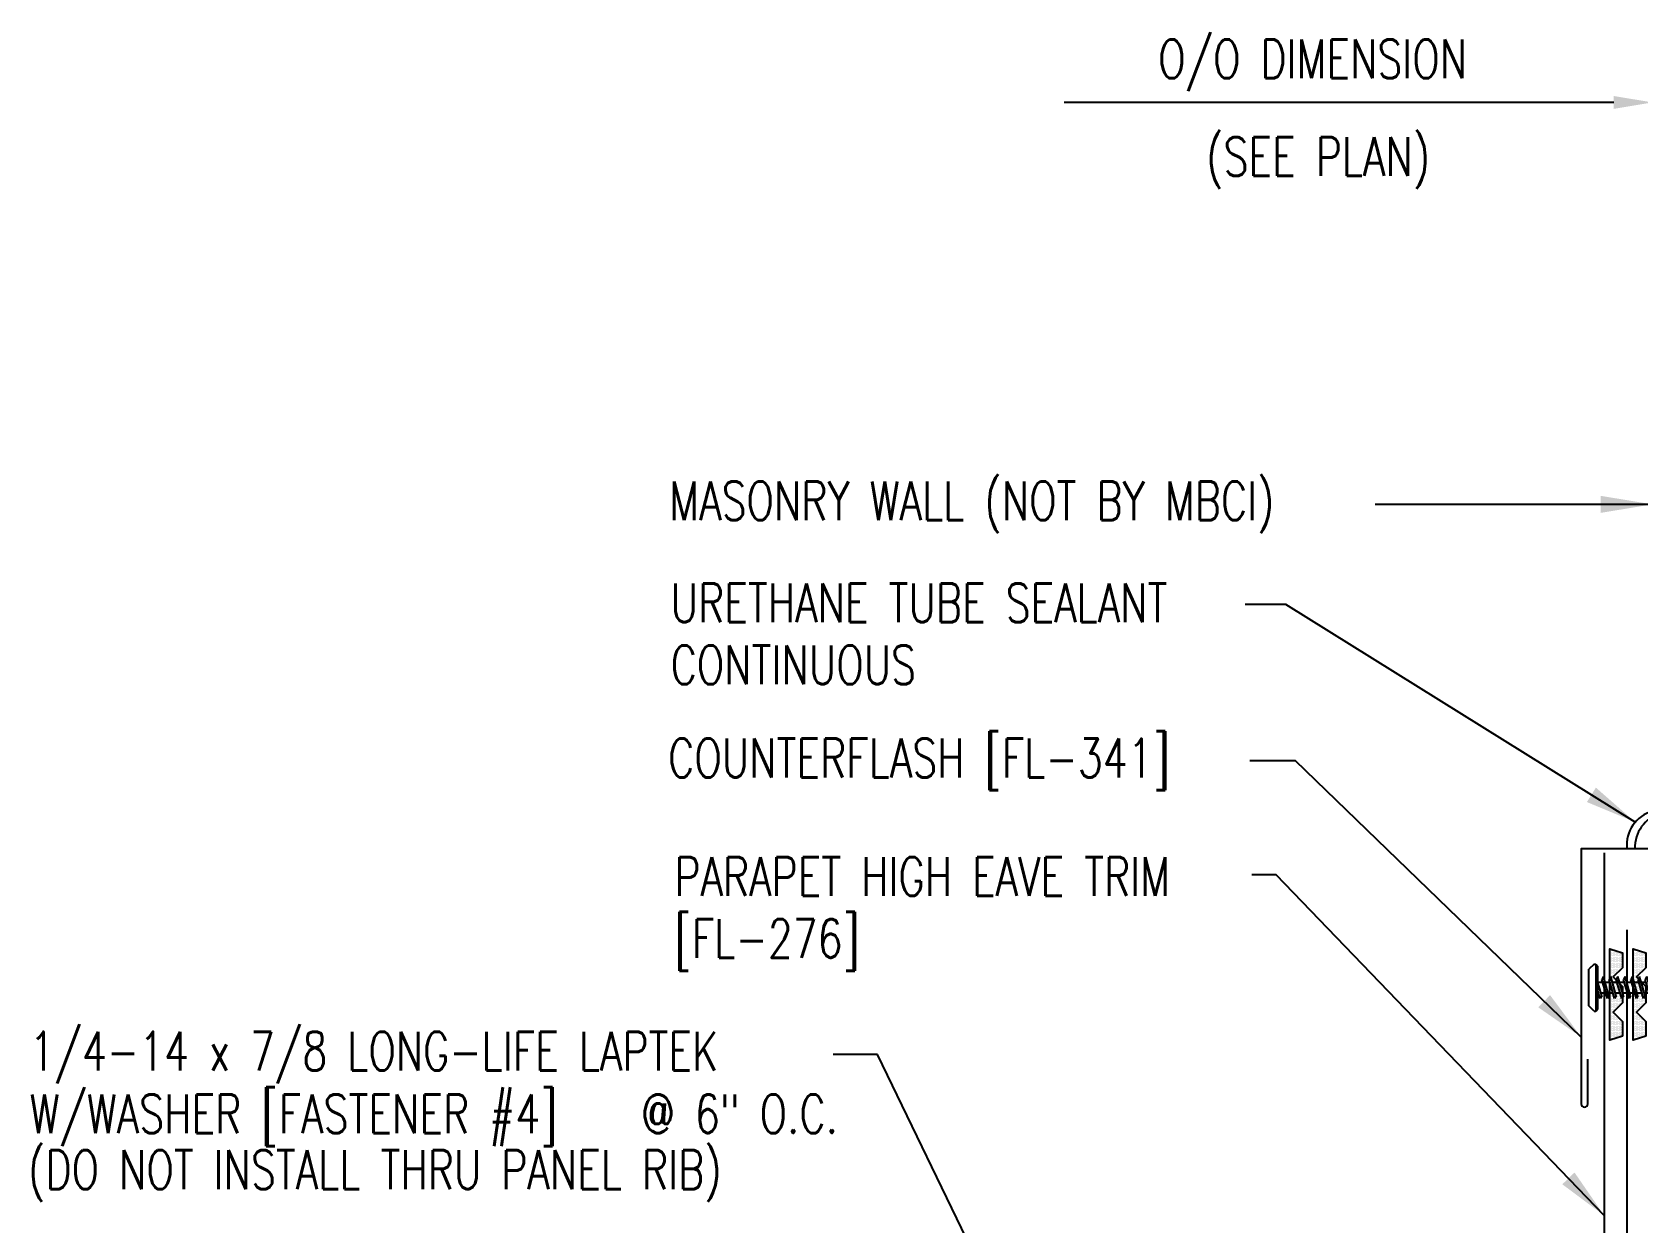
# Model space of a CAD drawing. Header units: inches. Extents: x 7.4 to 41.3, y 10.3 to 35.
# Drawn here: x 13.6 to 29.15, y 23.5 to 35.03 of the extents above; entities that cross this region are included whole.
import ezdxf

# ---------------------------------------------------------------- set-up
doc = ezdxf.new("R2010")
doc.units = ezdxf.units.IN
doc.header["$MEASUREMENT"] = 0
doc.linetypes.add('CENTER2', pattern=[1.125, 0.75, -0.125, 0.125, -0.125])
for name, color, linetype in [('DIM', 2, 'Continuous'), ('FASTENER', 9, 'Continuous'), ('MEMBRANE', 7, 'Continuous'), ('SEALANT', 253, 'CENTER2'), ('TAPE', 8, 'Continuous'), ('TEXT', 2, 'Continuous'), ('TRIM', 6, 'Continuous')]:
    doc.layers.add(name, color=color, linetype=linetype)
doc.styles.add('TEXT', font='SIMPLEX', dxfattribs={"width": 0.75, "height": 6})
doc.styles.add('TEXT1', font='ROMANS.shx', dxfattribs={"width": 0.75, "height": 0.375})
doc.dimstyles.new('DETAIL$7', dxfattribs={"dimscale": 4, "dimtxt": 6, "dimasz": 0.125, "dimexe": 0.0625, "dimexo": 0.125, "dimgap": 0.0625, "dimtad": 1, "dimdec": 5, "dimzin": 3, "dimdsep": 46, "dimlunit": 4, "dimtxsty": 'TEXT', "dimblk": 'ARCHTICK', "dimcen": 0.0625, "dimclrd": 7, "dimclre": 7, "dimclrt": 2, "dimadec": 0, "dimazin": 0, "dimtfac": 0.666667, "dimtdec": 5, "dimtmove": 0, "dimatfit": 3, "dimfxl": 0, "dimfrac": 2, "dimtolj": 1, "dimtzin": 3, "dimarcsym": 0})

# ---------------------------------------------------------------- blocks, each defined once
blk = doc.blocks.new('*X2')
at = {"color": 0}
for p, q in [((-0.434, 0.135), (-0.434, 0.135)), ((-0.434, 0.123), (-0.434, 0.123)), ((-0.422, 0.141), (-0.422, 0.141)), ((-0.422, 0.129), (-0.422, 0.129)), ((-0.422, 0.117), (-0.422, 0.117)), ((-0.422, 0.105), (-0.422, 0.105)), ((-0.422, 0.094), (-0.422, 0.094)), ((-0.422, 0.082), (-0.422, 0.082)), ((-0.41, 0.135), (-0.41, 0.135)), ((-0.41, 0.123), (-0.41, 0.123)), ((-0.41, 0.111), (-0.41, 0.111)), ((-0.41, 0.1), (-0.41, 0.1)), ((-0.41, 0.088), (-0.41, 0.088)), ((-0.41, 0.076), (-0.41, 0.076)), ((-0.41, 0.064), (-0.41, 0.064)), ((-0.41, 0.053), (-0.41, 0.053)), ((-0.41, 0.041), (-0.41, 0.041)), ((-0.398, 0.141), (-0.398, 0.141)), ((-0.398, 0.129), (-0.398, 0.129)), ((-0.398, 0.117), (-0.398, 0.117)), ((-0.398, 0.105), (-0.398, 0.105)), ((-0.398, 0.094), (-0.398, 0.094)), ((-0.398, 0.082), (-0.398, 0.082)), ((-0.398, 0.07), (-0.398, 0.07)), ((-0.398, 0.059), (-0.398, 0.059)), ((-0.398, 0.047), (-0.398, 0.047)), ((-0.398, 0.035), (-0.398, 0.035)), ((-0.398, 0.023), (-0.398, 0.023)), ((-0.387, 0.135), (-0.387, 0.135)), ((-0.387, 0.123), (-0.387, 0.123)), ((-0.387, 0.111), (-0.387, 0.111)), ((-0.387, 0.1), (-0.387, 0.1)), ((-0.387, 0.088), (-0.387, 0.088)), ((-0.387, 0.076), (-0.387, 0.076)), ((-0.387, 0.064), (-0.387, 0.064)), ((-0.387, 0.053), (-0.387, 0.053)), ((-0.387, 0.041), (-0.387, 0.041)), ((-0.387, 0.029), (-0.387, 0.029)), ((-0.375, 0.141), (-0.375, 0.141)), ((-0.375, 0.129), (-0.375, 0.129)), ((-0.375, 0.117), (-0.375, 0.117)), ((-0.375, 0.105), (-0.375, 0.105)), ((-0.375, 0.094), (-0.375, 0.094)), ((-0.375, 0.082), (-0.375, 0.082)), ((-0.375, 0.07), (-0.375, 0.07)), ((-0.375, 0.059), (-0.375, 0.059)), ((-0.375, 0.047), (-0.375, 0.047)), ((-0.375, 0.035), (-0.375, 0.035)), ((-0.375, 0.023), (-0.375, 0.023)), ((-0.363, 0.135), (-0.363, 0.135)), ((-0.363, 0.123), (-0.363, 0.123)), ((-0.363, 0.111), (-0.363, 0.111)), ((-0.363, 0.1), (-0.363, 0.1)), ((-0.363, 0.088), (-0.363, 0.088)), ((-0.363, 0.076), (-0.363, 0.076)), ((-0.363, 0.064), (-0.363, 0.064)), ((-0.363, 0.053), (-0.363, 0.053)), ((-0.363, 0.041), (-0.363, 0.041)), ((-0.363, 0.029), (-0.363, 0.029)), ((-0.352, 0.141), (-0.352, 0.141)), ((-0.352, 0.129), (-0.352, 0.129)), ((-0.352, 0.117), (-0.352, 0.117)), ((-0.352, 0.105), (-0.352, 0.105)), ((-0.352, 0.094), (-0.352, 0.094)), ((-0.352, 0.082), (-0.352, 0.082)), ((-0.352, 0.07), (-0.352, 0.07)), ((-0.352, 0.059), (-0.352, 0.059)), ((-0.352, 0.047), (-0.352, 0.047)), ((-0.352, 0.035), (-0.352, 0.035)), ((-0.352, 0.023), (-0.352, 0.023)), ((-0.34, 0.135), (-0.34, 0.135)), ((-0.34, 0.123), (-0.34, 0.123)), ((-0.34, 0.111), (-0.34, 0.111)), ((-0.34, 0.1), (-0.34, 0.1)), ((-0.34, 0.088), (-0.34, 0.088)), ((-0.34, 0.076), (-0.34, 0.076)), ((-0.34, 0.064), (-0.34, 0.064)), ((-0.34, 0.053), (-0.34, 0.053)), ((-0.34, 0.041), (-0.34, 0.041)), ((-0.34, 0.029), (-0.34, 0.029)), ((-0.328, 0.141), (-0.328, 0.141)), ((-0.328, 0.129), (-0.328, 0.129)), ((-0.328, 0.117), (-0.328, 0.117)), ((-0.328, 0.105), (-0.328, 0.105)), ((-0.328, 0.094), (-0.328, 0.094)), ((-0.328, 0.082), (-0.328, 0.082)), ((-0.328, 0.07), (-0.328, 0.07)), ((-0.328, 0.059), (-0.328, 0.059)), ((-0.328, 0.047), (-0.328, 0.047)), ((-0.328, 0.035), (-0.328, 0.035)), ((-0.328, 0.023), (-0.328, 0.023)), ((-0.316, 0.135), (-0.316, 0.135)), ((-0.316, 0.123), (-0.316, 0.123)), ((-0.316, 0.111), (-0.316, 0.111)), ((-0.316, 0.1), (-0.316, 0.1)), ((-0.316, 0.088), (-0.316, 0.088)), ((-0.316, 0.076), (-0.316, 0.076)), ((-0.316, 0.064), (-0.316, 0.064)), ((-0.316, 0.053), (-0.316, 0.053)), ((-0.316, 0.041), (-0.316, 0.041)), ((-0.316, 0.029), (-0.316, 0.029)), ((-0.305, 0.141), (-0.305, 0.141)), ((-0.305, 0.129), (-0.305, 0.129)), ((-0.305, 0.117), (-0.305, 0.117)), ((-0.305, 0.105), (-0.305, 0.105)), ((-0.305, 0.094), (-0.305, 0.094)), ((-0.305, 0.082), (-0.305, 0.082)), ((-0.305, 0.07), (-0.305, 0.07)), ((-0.305, 0.059), (-0.305, 0.059)), ((-0.305, 0.047), (-0.305, 0.047)), ((-0.305, 0.035), (-0.305, 0.035)), ((-0.305, 0.023), (-0.305, 0.023)), ((-0.293, 0.135), (-0.293, 0.135)), ((-0.293, 0.123), (-0.293, 0.123)), ((-0.293, 0.111), (-0.293, 0.111)), ((-0.293, 0.1), (-0.293, 0.1)), ((-0.293, 0.088), (-0.293, 0.088)), ((-0.293, 0.076), (-0.293, 0.076)), ((-0.293, 0.064), (-0.293, 0.064)), ((-0.293, 0.053), (-0.293, 0.053)), ((-0.293, 0.041), (-0.293, 0.041)), ((-0.293, 0.029), (-0.293, 0.029)), ((-0.281, 0.141), (-0.281, 0.141)), ((-0.281, 0.129), (-0.281, 0.129)), ((-0.281, 0.117), (-0.281, 0.117)), ((-0.281, 0.105), (-0.281, 0.105)), ((-0.281, 0.094), (-0.281, 0.094)), ((-0.281, 0.082), (-0.281, 0.082)), ((-0.281, 0.07), (-0.281, 0.07)), ((-0.281, 0.059), (-0.281, 0.059)), ((-0.281, 0.047), (-0.281, 0.047)), ((-0.281, 0.035), (-0.281, 0.035)), ((-0.281, 0.023), (-0.281, 0.023)), ((-0.27, 0.135), (-0.27, 0.135)), ((-0.27, 0.123), (-0.27, 0.123)), ((-0.27, 0.111), (-0.27, 0.111)), ((-0.27, 0.1), (-0.27, 0.1)), ((-0.27, 0.088), (-0.27, 0.088)), ((-0.27, 0.076), (-0.27, 0.076)), ((-0.27, 0.064), (-0.27, 0.064)), ((-0.27, 0.053), (-0.27, 0.053)), ((-0.27, 0.041), (-0.27, 0.041)), ((-0.27, 0.029), (-0.27, 0.029)), ((-0.258, 0.141), (-0.258, 0.141)), ((-0.258, 0.129), (-0.258, 0.129)), ((-0.258, 0.117), (-0.258, 0.117)), ((-0.258, 0.105), (-0.258, 0.105)), ((-0.258, 0.094), (-0.258, 0.094)), ((-0.258, 0.082), (-0.258, 0.082)), ((-0.258, 0.07), (-0.258, 0.07)), ((-0.258, 0.059), (-0.258, 0.059)), ((-0.258, 0.047), (-0.258, 0.047)), ((-0.258, 0.035), (-0.258, 0.035)), ((-0.258, 0.023), (-0.258, 0.023)), ((-0.246, 0.135), (-0.246, 0.135)), ((-0.246, 0.123), (-0.246, 0.123)), ((-0.246, 0.111), (-0.246, 0.111)), ((-0.246, 0.1), (-0.246, 0.1)), ((-0.246, 0.088), (-0.246, 0.088)), ((-0.246, 0.076), (-0.246, 0.076)), ((-0.246, 0.064), (-0.246, 0.064)), ((-0.246, 0.053), (-0.246, 0.053)), ((-0.246, 0.041), (-0.246, 0.041)), ((-0.234, 0.141), (-0.234, 0.141)), ((-0.234, 0.129), (-0.234, 0.129)), ((-0.234, 0.117), (-0.234, 0.117)), ((-0.234, 0.105), (-0.234, 0.105)), ((-0.234, 0.094), (-0.234, 0.094)), ((-0.234, 0.082), (-0.234, 0.082)), ((-0.234, 0.07), (-0.234, 0.07)), ((-0.234, 0.059), (-0.234, 0.059)), ((-0.234, 0.047), (-0.234, 0.047)), ((-0.223, 0.135), (-0.223, 0.135)), ((-0.223, 0.123), (-0.223, 0.123)), ((-0.223, 0.111), (-0.223, 0.111)), ((-0.223, 0.1), (-0.223, 0.1)), ((-0.223, 0.088), (-0.223, 0.088)), ((-0.223, 0.076), (-0.223, 0.076)), ((-0.223, 0.064), (-0.223, 0.064)), ((-0.211, 0.141), (-0.211, 0.141)), ((-0.211, 0.129), (-0.211, 0.129)), ((-0.211, 0.117), (-0.211, 0.117)), ((-0.211, 0.105), (-0.211, 0.105)), ((-0.211, 0.094), (-0.211, 0.094)), ((-0.211, 0.082), (-0.211, 0.082)), ((-0.211, 0.07), (-0.211, 0.07)), ((-0.199, 0.135), (-0.199, 0.135)), ((-0.199, 0.123), (-0.199, 0.123)), ((-0.199, 0.111), (-0.199, 0.111)), ((-0.199, 0.1), (-0.199, 0.1)), ((-0.199, 0.088), (-0.199, 0.088)), ((-0.188, 0.141), (-0.188, 0.141)), ((-0.188, 0.129), (-0.188, 0.129)), ((-0.188, 0.117), (-0.188, 0.117)), ((-0.188, 0.105), (-0.188, 0.105)), ((-0.188, 0.094), (-0.188, 0.094)), ((-0.176, 0.135), (-0.176, 0.135)), ((-0.176, 0.123), (-0.176, 0.123)), ((-0.176, 0.111), (-0.176, 0.111)), ((-0.164, 0.141), (-0.164, 0.141)), ((-0.164, 0.129), (-0.164, 0.129)), ((-0.164, 0.117), (-0.164, 0.117)), ((-0.164, 0.105), (-0.164, 0.105)), ((-0.152, 0.135), (-0.152, 0.135)), ((-0.152, 0.123), (-0.152, 0.123)), ((-0.152, 0.111), (-0.152, 0.111)), ((-0.152, 0.1), (-0.152, 0.1)), ((-0.141, 0.141), (-0.141, 0.141)), ((-0.141, 0.129), (-0.141, 0.129)), ((-0.141, 0.117), (-0.141, 0.117)), ((-0.141, 0.105), (-0.141, 0.105)), ((-0.141, 0.094), (-0.141, 0.094)), ((-0.141, 0.082), (-0.141, 0.082)), ((-0.129, 0.135), (-0.129, 0.135)), ((-0.129, 0.123), (-0.129, 0.123)), ((-0.129, 0.111), (-0.129, 0.111)), ((-0.129, 0.1), (-0.129, 0.1)), ((-0.129, 0.088), (-0.129, 0.088)), ((-0.129, 0.076), (-0.129, 0.076)), ((-0.117, 0.141), (-0.117, 0.141)), ((-0.117, 0.129), (-0.117, 0.129)), ((-0.117, 0.117), (-0.117, 0.117)), ((-0.117, 0.105), (-0.117, 0.105)), ((-0.117, 0.094), (-0.117, 0.094)), ((-0.117, 0.082), (-0.117, 0.082)), ((-0.117, 0.07), (-0.117, 0.07)), ((-0.117, 0.059), (-0.117, 0.059)), ((-0.105, 0.135), (-0.105, 0.135)), ((-0.105, 0.123), (-0.105, 0.123)), ((-0.105, 0.111), (-0.105, 0.111)), ((-0.105, 0.1), (-0.105, 0.1)), ((-0.105, 0.088), (-0.105, 0.088)), ((-0.105, 0.076), (-0.105, 0.076)), ((-0.105, 0.064), (-0.105, 0.064)), ((-0.105, 0.053), (-0.105, 0.053)), ((-0.094, 0.141), (-0.094, 0.141)), ((-0.094, 0.129), (-0.094, 0.129)), ((-0.094, 0.117), (-0.094, 0.117)), ((-0.094, 0.105), (-0.094, 0.105)), ((-0.094, 0.094), (-0.094, 0.094)), ((-0.094, 0.082), (-0.094, 0.082)), ((-0.094, 0.07), (-0.094, 0.07)), ((-0.094, 0.059), (-0.094, 0.059)), ((-0.094, 0.047), (-0.094, 0.047)), ((-0.094, 0.035), (-0.094, 0.035)), ((-0.082, 0.135), (-0.082, 0.135)), ((-0.082, 0.123), (-0.082, 0.123)), ((-0.082, 0.111), (-0.082, 0.111)), ((-0.082, 0.1), (-0.082, 0.1)), ((-0.082, 0.088), (-0.082, 0.088)), ((-0.082, 0.076), (-0.082, 0.076)), ((-0.082, 0.064), (-0.082, 0.064)), ((-0.082, 0.053), (-0.082, 0.053)), ((-0.082, 0.041), (-0.082, 0.041)), ((-0.082, 0.029), (-0.082, 0.029)), ((-0.07, 0.141), (-0.07, 0.141)), ((-0.07, 0.129), (-0.07, 0.129)), ((-0.07, 0.117), (-0.07, 0.117)), ((-0.07, 0.105), (-0.07, 0.105)), ((-0.07, 0.094), (-0.07, 0.094)), ((-0.07, 0.082), (-0.07, 0.082)), ((-0.07, 0.07), (-0.07, 0.07)), ((-0.07, 0.059), (-0.07, 0.059)), ((-0.07, 0.047), (-0.07, 0.047)), ((-0.07, 0.035), (-0.07, 0.035)), ((-0.07, 0.023), (-0.07, 0.023)), ((-0.059, 0.135), (-0.059, 0.135)), ((-0.059, 0.123), (-0.059, 0.123)), ((-0.059, 0.111), (-0.059, 0.111)), ((-0.059, 0.1), (-0.059, 0.1)), ((-0.059, 0.088), (-0.059, 0.088)), ((-0.059, 0.076), (-0.059, 0.076)), ((-0.059, 0.064), (-0.059, 0.064)), ((-0.059, 0.053), (-0.059, 0.053)), ((-0.059, 0.041), (-0.059, 0.041)), ((-0.059, 0.029), (-0.059, 0.029)), ((-0.047, 0.141), (-0.047, 0.141)), ((-0.047, 0.129), (-0.047, 0.129)), ((-0.047, 0.117), (-0.047, 0.117)), ((-0.047, 0.105), (-0.047, 0.105)), ((-0.047, 0.094), (-0.047, 0.094)), ((-0.047, 0.082), (-0.047, 0.082)), ((-0.047, 0.07), (-0.047, 0.07)), ((-0.047, 0.059), (-0.047, 0.059)), ((-0.047, 0.047), (-0.047, 0.047)), ((-0.047, 0.035), (-0.047, 0.035)), ((-0.047, 0.023), (-0.047, 0.023)), ((-0.035, 0.135), (-0.035, 0.135)), ((-0.035, 0.123), (-0.035, 0.123)), ((-0.035, 0.111), (-0.035, 0.111)), ((-0.035, 0.1), (-0.035, 0.1)), ((-0.035, 0.088), (-0.035, 0.088)), ((-0.035, 0.076), (-0.035, 0.076)), ((-0.035, 0.064), (-0.035, 0.064)), ((-0.035, 0.053), (-0.035, 0.053)), ((-0.035, 0.041), (-0.035, 0.041)), ((-0.035, 0.029), (-0.035, 0.029)), ((-0.023, 0.141), (-0.023, 0.141)), ((-0.023, 0.129), (-0.023, 0.129)), ((-0.023, 0.117), (-0.023, 0.117)), ((-0.023, 0.105), (-0.023, 0.105)), ((-0.023, 0.094), (-0.023, 0.094)), ((-0.023, 0.082), (-0.023, 0.082)), ((-0.023, 0.07), (-0.023, 0.07)), ((-0.023, 0.059), (-0.023, 0.059)), ((-0.023, 0.047), (-0.023, 0.047)), ((-0.023, 0.035), (-0.023, 0.035)), ((-0.023, 0.023), (-0.023, 0.023)), ((-0.012, 0.135), (-0.012, 0.135)), ((-0.012, 0.123), (-0.012, 0.123)), ((-0.012, 0.111), (-0.012, 0.111)), ((-0.012, 0.1), (-0.012, 0.1)), ((-0.012, 0.088), (-0.012, 0.088)), ((-0.012, 0.076), (-0.012, 0.076)), ((-0.012, 0.064), (-0.012, 0.064)), ((-0.012, 0.053), (-0.012, 0.053)), ((-0.012, 0.041), (-0.012, 0.041)), ((-0.012, 0.029), (-0.012, 0.029)), ((0, 0.141), (0, 0.141)), ((0, 0.129), (0, 0.129)), ((0, 0.117), (0, 0.117)), ((0, 0.105), (0, 0.105)), ((0, 0.094), (0, 0.094)), ((0, 0.082), (0, 0.082)), ((0, 0.07), (0, 0.07)), ((0, 0.059), (0, 0.059)), ((0, 0.047), (0, 0.047)), ((0, 0.035), (0, 0.035)), ((0, 0.023), (0, 0.023)), ((0.012, 0.135), (0.012, 0.135)), ((0.012, 0.123), (0.012, 0.123)), ((0.012, 0.111), (0.012, 0.111)), ((0.012, 0.1), (0.012, 0.1)), ((0.012, 0.088), (0.012, 0.088)), ((0.012, 0.076), (0.012, 0.076)), ((0.012, 0.064), (0.012, 0.064)), ((0.012, 0.053), (0.012, 0.053)), ((0.012, 0.041), (0.012, 0.041)), ((0.012, 0.029), (0.012, 0.029)), ((0.023, 0.141), (0.023, 0.141)), ((0.023, 0.129), (0.023, 0.129)), ((0.023, 0.117), (0.023, 0.117)), ((0.023, 0.105), (0.023, 0.105)), ((0.023, 0.094), (0.023, 0.094)), ((0.023, 0.082), (0.023, 0.082)), ((0.023, 0.07), (0.023, 0.07)), ((0.023, 0.059), (0.023, 0.059)), ((0.023, 0.047), (0.023, 0.047)), ((0.023, 0.035), (0.023, 0.035)), ((0.023, 0.023), (0.023, 0.023)), ((0.035, 0.135), (0.035, 0.135)), ((0.035, 0.123), (0.035, 0.123)), ((0.035, 0.111), (0.035, 0.111)), ((0.035, 0.1), (0.035, 0.1)), ((0.035, 0.088), (0.035, 0.088)), ((0.035, 0.076), (0.035, 0.076)), ((0.035, 0.064), (0.035, 0.064)), ((0.035, 0.053), (0.035, 0.053)), ((0.035, 0.041), (0.035, 0.041)), ((0.035, 0.029), (0.035, 0.029)), ((0.047, 0.141), (0.047, 0.141)), ((0.047, 0.129), (0.047, 0.129)), ((0.047, 0.117), (0.047, 0.117)), ((0.047, 0.105), (0.047, 0.105)), ((0.047, 0.094), (0.047, 0.094)), ((0.047, 0.082), (0.047, 0.082)), ((0.047, 0.07), (0.047, 0.07)), ((0.047, 0.059), (0.047, 0.059)), ((0.047, 0.047), (0.047, 0.047)), ((0.047, 0.035), (0.047, 0.035)), ((0.047, 0.023), (0.047, 0.023)), ((0.059, 0.135), (0.059, 0.135)), ((0.059, 0.123), (0.059, 0.123)), ((0.059, 0.111), (0.059, 0.111)), ((0.059, 0.1), (0.059, 0.1)), ((0.059, 0.088), (0.059, 0.088)), ((0.059, 0.076), (0.059, 0.076)), ((0.059, 0.064), (0.059, 0.064)), ((0.059, 0.053), (0.059, 0.053)), ((0.059, 0.041), (0.059, 0.041)), ((0.059, 0.029), (0.059, 0.029)), ((0.07, 0.141), (0.07, 0.141)), ((0.07, 0.129), (0.07, 0.129)), ((0.07, 0.117), (0.07, 0.117)), ((0.07, 0.105), (0.07, 0.105)), ((0.07, 0.094), (0.07, 0.094)), ((0.07, 0.082), (0.07, 0.082)), ((0.07, 0.07), (0.07, 0.07)), ((0.07, 0.059), (0.07, 0.059)), ((0.07, 0.047), (0.07, 0.047)), ((0.07, 0.035), (0.07, 0.035)), ((0.07, 0.023), (0.07, 0.023)), ((0.082, 0.135), (0.082, 0.135)), ((0.082, 0.123), (0.082, 0.123)), ((0.082, 0.111), (0.082, 0.111)), ((0.082, 0.1), (0.082, 0.1)), ((0.082, 0.088), (0.082, 0.088)), ((0.082, 0.076), (0.082, 0.076)), ((0.082, 0.064), (0.082, 0.064)), ((0.082, 0.053), (0.082, 0.053)), ((0.082, 0.041), (0.082, 0.041)), ((0.082, 0.029), (0.082, 0.029)), ((0.094, 0.141), (0.094, 0.141)), ((0.094, 0.129), (0.094, 0.129)), ((0.094, 0.117), (0.094, 0.117)), ((0.094, 0.105), (0.094, 0.105)), ((0.094, 0.094), (0.094, 0.094)), ((0.094, 0.082), (0.094, 0.082)), ((0.094, 0.07), (0.094, 0.07)), ((0.094, 0.059), (0.094, 0.059)), ((0.094, 0.047), (0.094, 0.047)), ((0.094, 0.035), (0.094, 0.035)), ((0.105, 0.135), (0.105, 0.135)), ((0.105, 0.123), (0.105, 0.123)), ((0.105, 0.111), (0.105, 0.111)), ((0.105, 0.1), (0.105, 0.1)), ((0.105, 0.088), (0.105, 0.088)), ((0.105, 0.076), (0.105, 0.076)), ((0.105, 0.064), (0.105, 0.064)), ((0.105, 0.053), (0.105, 0.053)), ((0.117, 0.141), (0.117, 0.141)), ((0.117, 0.129), (0.117, 0.129)), ((0.117, 0.117), (0.117, 0.117)), ((0.117, 0.105), (0.117, 0.105)), ((0.117, 0.094), (0.117, 0.094)), ((0.117, 0.082), (0.117, 0.082)), ((0.117, 0.07), (0.117, 0.07)), ((0.117, 0.059), (0.117, 0.059)), ((0.129, 0.135), (0.129, 0.135)), ((0.129, 0.123), (0.129, 0.123)), ((0.129, 0.111), (0.129, 0.111)), ((0.129, 0.1), (0.129, 0.1)), ((0.129, 0.088), (0.129, 0.088)), ((0.129, 0.076), (0.129, 0.076)), ((0.141, 0.141), (0.141, 0.141)), ((0.141, 0.129), (0.141, 0.129)), ((0.141, 0.117), (0.141, 0.117)), ((0.141, 0.105), (0.141, 0.105)), ((0.141, 0.094), (0.141, 0.094)), ((0.141, 0.082), (0.141, 0.082)), ((0.152, 0.135), (0.152, 0.135)), ((0.152, 0.123), (0.152, 0.123)), ((0.152, 0.111), (0.152, 0.111)), ((0.152, 0.1), (0.152, 0.1)), ((0.164, 0.141), (0.164, 0.141)), ((0.164, 0.129), (0.164, 0.129)), ((0.164, 0.117), (0.164, 0.117)), ((0.164, 0.105), (0.164, 0.105)), ((0.176, 0.135), (0.176, 0.135)), ((0.176, 0.123), (0.176, 0.123)), ((0.176, 0.111), (0.176, 0.111)), ((0.188, 0.141), (0.188, 0.141)), ((0.188, 0.129), (0.188, 0.129)), ((0.188, 0.117), (0.188, 0.117)), ((0.188, 0.105), (0.188, 0.105)), ((0.188, 0.094), (0.188, 0.094)), ((0.199, 0.135), (0.199, 0.135)), ((0.199, 0.123), (0.199, 0.123)), ((0.199, 0.111), (0.199, 0.111)), ((0.199, 0.1), (0.199, 0.1)), ((0.199, 0.088), (0.199, 0.088)), ((0.211, 0.141), (0.211, 0.141)), ((0.211, 0.129), (0.211, 0.129)), ((0.211, 0.117), (0.211, 0.117)), ((0.211, 0.105), (0.211, 0.105)), ((0.211, 0.094), (0.211, 0.094)), ((0.211, 0.082), (0.211, 0.082)), ((0.211, 0.07), (0.211, 0.07)), ((0.223, 0.135), (0.223, 0.135)), ((0.223, 0.123), (0.223, 0.123)), ((0.223, 0.111), (0.223, 0.111)), ((0.223, 0.1), (0.223, 0.1)), ((0.223, 0.088), (0.223, 0.088)), ((0.223, 0.076), (0.223, 0.076)), ((0.223, 0.064), (0.223, 0.064)), ((0.234, 0.141), (0.234, 0.141)), ((0.234, 0.129), (0.234, 0.129)), ((0.234, 0.117), (0.234, 0.117)), ((0.234, 0.105), (0.234, 0.105)), ((0.234, 0.094), (0.234, 0.094)), ((0.234, 0.082), (0.234, 0.082)), ((0.234, 0.07), (0.234, 0.07)), ((0.234, 0.059), (0.234, 0.059)), ((0.234, 0.047), (0.234, 0.047)), ((0.246, 0.135), (0.246, 0.135)), ((0.246, 0.123), (0.246, 0.123)), ((0.246, 0.111), (0.246, 0.111)), ((0.246, 0.1), (0.246, 0.1)), ((0.246, 0.088), (0.246, 0.088)), ((0.246, 0.076), (0.246, 0.076)), ((0.246, 0.064), (0.246, 0.064)), ((0.246, 0.053), (0.246, 0.053)), ((0.246, 0.041), (0.246, 0.041)), ((0.258, 0.141), (0.258, 0.141)), ((0.258, 0.129), (0.258, 0.129)), ((0.258, 0.117), (0.258, 0.117)), ((0.258, 0.105), (0.258, 0.105)), ((0.258, 0.094), (0.258, 0.094)), ((0.258, 0.082), (0.258, 0.082)), ((0.258, 0.07), (0.258, 0.07)), ((0.258, 0.059), (0.258, 0.059)), ((0.258, 0.047), (0.258, 0.047)), ((0.258, 0.035), (0.258, 0.035)), ((0.258, 0.023), (0.258, 0.023)), ((0.27, 0.135), (0.27, 0.135)), ((0.27, 0.123), (0.27, 0.123)), ((0.27, 0.111), (0.27, 0.111)), ((0.27, 0.1), (0.27, 0.1)), ((0.27, 0.088), (0.27, 0.088)), ((0.27, 0.076), (0.27, 0.076)), ((0.27, 0.064), (0.27, 0.064)), ((0.27, 0.053), (0.27, 0.053)), ((0.27, 0.041), (0.27, 0.041)), ((0.27, 0.029), (0.27, 0.029)), ((0.281, 0.141), (0.281, 0.141)), ((0.281, 0.129), (0.281, 0.129)), ((0.281, 0.117), (0.281, 0.117)), ((0.281, 0.105), (0.281, 0.105)), ((0.281, 0.094), (0.281, 0.094)), ((0.281, 0.082), (0.281, 0.082)), ((0.281, 0.07), (0.281, 0.07)), ((0.281, 0.059), (0.281, 0.059)), ((0.281, 0.047), (0.281, 0.047)), ((0.281, 0.035), (0.281, 0.035)), ((0.281, 0.023), (0.281, 0.023)), ((0.293, 0.135), (0.293, 0.135)), ((0.293, 0.123), (0.293, 0.123)), ((0.293, 0.111), (0.293, 0.111)), ((0.293, 0.1), (0.293, 0.1)), ((0.293, 0.088), (0.293, 0.088)), ((0.293, 0.076), (0.293, 0.076)), ((0.293, 0.064), (0.293, 0.064)), ((0.293, 0.053), (0.293, 0.053)), ((0.293, 0.041), (0.293, 0.041)), ((0.293, 0.029), (0.293, 0.029)), ((0.305, 0.141), (0.305, 0.141)), ((0.305, 0.129), (0.305, 0.129)), ((0.305, 0.117), (0.305, 0.117)), ((0.305, 0.105), (0.305, 0.105)), ((0.305, 0.094), (0.305, 0.094)), ((0.305, 0.082), (0.305, 0.082)), ((0.305, 0.07), (0.305, 0.07)), ((0.305, 0.059), (0.305, 0.059)), ((0.305, 0.047), (0.305, 0.047)), ((0.305, 0.035), (0.305, 0.035)), ((0.305, 0.023), (0.305, 0.023)), ((0.316, 0.135), (0.316, 0.135)), ((0.316, 0.123), (0.316, 0.123)), ((0.316, 0.111), (0.316, 0.111)), ((0.316, 0.1), (0.316, 0.1)), ((0.316, 0.088), (0.316, 0.088)), ((0.316, 0.076), (0.316, 0.076)), ((0.316, 0.064), (0.316, 0.064)), ((0.316, 0.053), (0.316, 0.053)), ((0.316, 0.041), (0.316, 0.041)), ((0.316, 0.029), (0.316, 0.029)), ((0.328, 0.141), (0.328, 0.141)), ((0.328, 0.129), (0.328, 0.129)), ((0.328, 0.117), (0.328, 0.117)), ((0.328, 0.105), (0.328, 0.105)), ((0.328, 0.094), (0.328, 0.094)), ((0.328, 0.082), (0.328, 0.082)), ((0.328, 0.07), (0.328, 0.07)), ((0.328, 0.059), (0.328, 0.059)), ((0.328, 0.047), (0.328, 0.047)), ((0.328, 0.035), (0.328, 0.035)), ((0.328, 0.023), (0.328, 0.023)), ((0.34, 0.135), (0.34, 0.135)), ((0.34, 0.123), (0.34, 0.123)), ((0.34, 0.111), (0.34, 0.111)), ((0.34, 0.1), (0.34, 0.1)), ((0.34, 0.088), (0.34, 0.088)), ((0.34, 0.076), (0.34, 0.076)), ((0.34, 0.064), (0.34, 0.064)), ((0.34, 0.053), (0.34, 0.053)), ((0.34, 0.041), (0.34, 0.041)), ((0.34, 0.029), (0.34, 0.029)), ((0.352, 0.141), (0.352, 0.141)), ((0.352, 0.129), (0.352, 0.129)), ((0.352, 0.117), (0.352, 0.117)), ((0.352, 0.105), (0.352, 0.105)), ((0.352, 0.094), (0.352, 0.094)), ((0.352, 0.082), (0.352, 0.082)), ((0.352, 0.07), (0.352, 0.07)), ((0.352, 0.059), (0.352, 0.059)), ((0.352, 0.047), (0.352, 0.047)), ((0.352, 0.035), (0.352, 0.035)), ((0.352, 0.023), (0.352, 0.023)), ((0.363, 0.135), (0.363, 0.135)), ((0.363, 0.123), (0.363, 0.123)), ((0.363, 0.111), (0.363, 0.111)), ((0.363, 0.1), (0.363, 0.1)), ((0.363, 0.088), (0.363, 0.088)), ((0.363, 0.076), (0.363, 0.076)), ((0.363, 0.064), (0.363, 0.064)), ((0.363, 0.053), (0.363, 0.053)), ((0.363, 0.041), (0.363, 0.041)), ((0.363, 0.029), (0.363, 0.029)), ((0.375, 0.141), (0.375, 0.141)), ((0.375, 0.129), (0.375, 0.129)), ((0.375, 0.117), (0.375, 0.117)), ((0.375, 0.105), (0.375, 0.105)), ((0.375, 0.094), (0.375, 0.094)), ((0.375, 0.082), (0.375, 0.082)), ((0.375, 0.07), (0.375, 0.07)), ((0.375, 0.059), (0.375, 0.059)), ((0.375, 0.047), (0.375, 0.047)), ((0.375, 0.035), (0.375, 0.035)), ((0.375, 0.023), (0.375, 0.023)), ((0.387, 0.135), (0.387, 0.135)), ((0.387, 0.123), (0.387, 0.123)), ((0.387, 0.111), (0.387, 0.111)), ((0.387, 0.1), (0.387, 0.1)), ((0.387, 0.088), (0.387, 0.088)), ((0.387, 0.076), (0.387, 0.076)), ((0.387, 0.064), (0.387, 0.064)), ((0.387, 0.053), (0.387, 0.053)), ((0.387, 0.041), (0.387, 0.041)), ((0.387, 0.029), (0.387, 0.029)), ((0.398, 0.141), (0.398, 0.141)), ((0.398, 0.129), (0.398, 0.129)), ((0.398, 0.117), (0.398, 0.117)), ((0.398, 0.105), (0.398, 0.105)), ((0.398, 0.094), (0.398, 0.094)), ((0.398, 0.082), (0.398, 0.082)), ((0.398, 0.07), (0.398, 0.07)), ((0.398, 0.059), (0.398, 0.059)), ((0.398, 0.047), (0.398, 0.047)), ((0.398, 0.035), (0.398, 0.035)), ((0.398, 0.023), (0.398, 0.023)), ((0.41, 0.135), (0.41, 0.135)), ((0.41, 0.123), (0.41, 0.123)), ((0.41, 0.111), (0.41, 0.111)), ((0.41, 0.1), (0.41, 0.1)), ((0.41, 0.088), (0.41, 0.088)), ((0.41, 0.076), (0.41, 0.076)), ((0.41, 0.064), (0.41, 0.064)), ((0.41, 0.053), (0.41, 0.053)), ((0.41, 0.041), (0.41, 0.041)), ((0.422, 0.141), (0.422, 0.141)), ((0.422, 0.129), (0.422, 0.129)), ((0.422, 0.117), (0.422, 0.117)), ((0.422, 0.105), (0.422, 0.105)), ((0.422, 0.094), (0.422, 0.094)), ((0.422, 0.082), (0.422, 0.082)), ((0.434, 0.135), (0.434, 0.135)), ((0.434, 0.123), (0.434, 0.123))]:
    blk.add_line(p, q, dxfattribs=at)
blk = doc.blocks.new('MB_DBTAP')
at = {"layer": 'TAPE', "color": 9}
blk.add_lwpolyline([(-0.403, 0.018), (-0.442, 0.141), (0.442, 0.141), (0.403, 0.018), (0.26, 0.018), (0.17, 0.109), (0.079, 0.018), (0, 0.018), (-0.079, 0.018), (-0.17, 0.109), (-0.26, 0.018)], close=True, dxfattribs=at)
at = {"layer": 'TAPE', "color": 251}
blk.add_blockref('*X2', (0, 0), dxfattribs=at)
blk = doc.blocks.new('FD-F4')
at = {"layer": 'TEXT', "style": 'TEXT1', "width": 0.75}
for s, p in [('1/4-14 x 7/8 LONG-LIFE LAPTEK', (0.0047, -0.0408)), ('W/WASHER [FASTENER #4]', (0.0047, -0.1926))]:
    blk.add_text(s, height=0.09375, dxfattribs=at).set_placement(p)
blk.add_attdef('(QUANTITY)', (1.4847, -0.1926), '', height=0.0938, dxfattribs=at)
at = {"layer": 'TEXT', "style": 'TEXT1', "flags": 1}
for tag, p in [('Color', (0.0624, -0.4349)), ('Calc', (0.0624, -0.4349)), ('Opt1', (0.0624, -0.4349)), ('Opt2', (0.0624, -0.4349)), ('Opt3', (0.0624, -0.4349)), ('Description', (0.0624, -0.4349)), ('Multiple', (0.0624, -0.4349)), ('Part', (0.0624, -0.4349)), ('Spare1', (0.0624, -0.6224)), ('Spare2', (0.0624, -0.6224)), ('Spare3', (0.0624, -0.6224)), ('Spare4', (0.0624, -0.6224)), ('Spare5', (0.0624, -0.6224)), ('Spare6', (0.0624, -0.6224)), ('Spare7', (0.0624, -0.6224)), ('Spare8', (0.0624, -0.6224)), ('Spare9', (0.0624, -0.6224)), ('Spare10', (0.0624, -0.6224))]:
    blk.add_attdef(tag, p, '', height=0.0938, dxfattribs=at)
blk = doc.blocks.new('df2')
at = {"layer": 'FASTENER'}
for p, q in [((-0.228, 0.073), (-0.178, 0.126)), ((-0.228, 0.073), (-0.228, 0.056)), ((-0.228, 0.056), (-0.204, 0.037)), ((0.228, 0.056), (-0.228, 0.056)), ((-0.204, 0.037), (0.204, 0.037)), ((-0.178, 0.126), (0.178, 0.126)), ((-0.107, 0.015), (-0.032, 0.037)), ((-0.08, 0), (-0.107, 0.015)), ((-0.08, 0), (0.05, 0.037)), ((-0.051, 0.037), (-0.051, 0.031)), ((-0.051, 0.008), (-0.051, -0.039)), ((0.051, 0.037), (0.051, -0.009)), ((0.228, 0.073), (0.178, 0.126)), ((0.228, 0.056), (0.204, 0.037)), ((0.228, 0.073), (0.228, 0.056)), ((-0.107, -0.055), (0.08, -0.001)), ((-0.08, -0.07), (-0.107, -0.055)), ((-0.107, -0.125), (0.08, -0.071)), ((-0.08, -0.14), (-0.107, -0.125)), ((-0.107, -0.195), (0.08, -0.141)), ((-0.08, -0.07), (0.107, -0.017)), ((-0.08, -0.14), (0.107, -0.087)), ((-0.051, -0.062), (-0.051, -0.109)), ((-0.051, -0.132), (-0.051, -0.179)), ((0.051, -0.033), (0.051, -0.079)), ((0.051, -0.103), (0.051, -0.149)), ((0.107, -0.017), (0.08, -0.001)), ((0.107, -0.087), (0.08, -0.071)), ((0.107, -0.157), (0.08, -0.141)), ((-0.08, -0.21), (-0.107, -0.195)), ((-0.107, -0.265), (0.08, -0.211)), ((-0.08, -0.28), (-0.107, -0.265)), ((-0.107, -0.335), (0.08, -0.281)), ((-0.08, -0.21), (0.107, -0.157)), ((-0.08, -0.28), (0.107, -0.227)), ((-0.08, -0.35), (0.107, -0.297)), ((-0.051, -0.202), (-0.051, -0.249)), ((-0.051, -0.272), (-0.051, -0.319)), ((0.051, -0.173), (0.051, -0.219)), ((0.051, -0.243), (0.051, -0.289)), ((0.107, -0.227), (0.08, -0.211)), ((0.107, -0.297), (0.08, -0.281)), ((-0.08, -0.35), (-0.107, -0.335)), ((-0.107, -0.405), (0.08, -0.351)), ((-0.08, -0.42), (-0.107, -0.405)), ((-0.107, -0.475), (0.08, -0.421)), ((-0.08, -0.42), (0.107, -0.367)), ((-0.08, -0.49), (0.107, -0.437)), ((-0.051, -0.342), (-0.051, -0.389)), ((-0.051, -0.412), (-0.051, -0.459)), ((0.051, -0.313), (0.051, -0.359)), ((0.051, -0.383), (0.051, -0.429)), ((0.051, -0.453), (0.051, -0.499)), ((0.107, -0.367), (0.08, -0.351)), ((0.107, -0.437), (0.08, -0.421)), ((-0.08, -0.49), (-0.107, -0.475)), ((-0.107, -0.545), (0.08, -0.491)), ((-0.08, -0.56), (-0.107, -0.545)), ((-0.107, -0.615), (0.08, -0.561)), ((-0.08, -0.63), (-0.107, -0.615)), ((-0.08, -0.56), (0.107, -0.507)), ((-0.08, -0.63), (0.107, -0.577)), ((-0.051, -0.482), (-0.051, -0.529)), ((-0.051, -0.552), (-0.051, -0.599)), ((0.051, -0.523), (0.051, -0.569)), ((0.051, -0.593), (0.051, -0.639)), ((0.107, -0.507), (0.08, -0.491)), ((0.107, -0.577), (0.08, -0.561)), ((-0.107, -0.685), (0.08, -0.631)), ((-0.08, -0.7), (-0.107, -0.685)), ((-0.107, -0.755), (0.08, -0.701)), ((-0.08, -0.77), (-0.107, -0.755)), ((-0.107, -0.825), (0.08, -0.771)), ((-0.08, -0.7), (0.107, -0.647)), ((-0.08, -0.77), (0.107, -0.717)), ((-0.051, -0.622), (-0.051, -0.669)), ((-0.051, -0.692), (-0.051, -0.739)), ((-0.051, -0.762), (-0.051, -0.809)), ((0.051, -0.663), (0.051, -0.709)), ((0.051, -0.733), (0.051, -0.779)), ((0.107, -0.647), (0.08, -0.631)), ((0.107, -0.717), (0.08, -0.701)), ((0.107, -0.787), (0.08, -0.771)), ((-0.08, -0.84), (-0.107, -0.825)), ((-0.107, -0.895), (0.08, -0.841)), ((-0.08, -0.91), (-0.107, -0.895)), ((-0.107, -0.965), (0.08, -0.911)), ((-0.08, -0.84), (0.107, -0.787)), ((-0.08, -0.91), (0.107, -0.857)), ((-0.08, -0.98), (0.107, -0.927)), ((-0.051, -0.832), (-0.051, -0.879)), ((-0.051, -0.902), (-0.051, -0.949)), ((0.051, -0.803), (0.051, -0.849)), ((0.051, -0.873), (0.051, -0.919)), ((0.107, -0.857), (0.08, -0.841)), ((0.107, -0.927), (0.08, -0.911)), ((-0.08, -0.98), (-0.107, -0.965)), ((-0.107, -1.035), (0.08, -0.981)), ((-0.08, -1.05), (-0.107, -1.035)), ((-0.107, -1.105), (0.08, -1.051)), ((-0.08, -1.05), (0.107, -0.997)), ((-0.08, -1.12), (0.107, -1.067)), ((-0.051, -0.972), (-0.051, -1.019)), ((-0.051, -1.042), (-0.051, -1.089)), ((0.051, -0.943), (0.051, -0.989)), ((0.051, -1.013), (0.051, -1.059)), ((0.051, -1.083), (0.051, -1.129)), ((0.107, -0.997), (0.08, -0.981)), ((0.107, -1.067), (0.08, -1.051)), ((-0.08, -1.12), (-0.107, -1.105)), ((-0.107, -1.175), (0.08, -1.121)), ((-0.08, -1.19), (-0.107, -1.175)), ((-0.107, -1.245), (0.08, -1.191)), ((-0.08, -1.19), (0.107, -1.137)), ((-0.08, -1.26), (0.107, -1.207)), ((-0.051, -1.112), (-0.051, -1.158)), ((-0.051, -1.182), (-0.051, -1.228)), ((0.051, -1.153), (0.051, -1.199)), ((0.051, -1.223), (0.051, -1.269)), ((0.107, -1.137), (0.08, -1.121)), ((0.107, -1.207), (0.08, -1.191)), ((-0.08, -1.26), (-0.107, -1.245)), ((-0.107, -1.315), (0.08, -1.261)), ((-0.08, -1.33), (-0.107, -1.315)), ((-0.107, -1.384), (0.08, -1.331)), ((-0.08, -1.4), (-0.107, -1.384)), ((-0.08, -1.33), (0.107, -1.277)), ((-0.08, -1.4), (0.107, -1.347)), ((-0.051, -1.252), (-0.051, -1.298)), ((-0.051, -1.322), (-0.051, -1.368)), ((-0.051, -1.392), (-0.051, -1.438)), ((0.051, -1.293), (0.051, -1.339)), ((0.051, -1.363), (0.051, -1.409)), ((0.107, -1.277), (0.08, -1.261)), ((0.107, -1.347), (0.08, -1.331)), ((-0.107, -1.454), (0.08, -1.401)), ((-0.08, -1.47), (-0.107, -1.454)), ((-0.107, -1.524), (0.08, -1.471)), ((-0.08, -1.54), (-0.107, -1.524)), ((-0.107, -1.594), (0.08, -1.541)), ((-0.08, -1.47), (0.107, -1.417)), ((-0.08, -1.54), (0.107, -1.487)), ((-0.051, -1.462), (-0.051, -1.508)), ((-0.051, -1.532), (-0.051, -1.578)), ((0.051, -1.433), (0.051, -1.479)), ((0.051, -1.503), (0.051, -1.549)), ((0.107, -1.417), (0.08, -1.401)), ((0.107, -1.487), (0.08, -1.471)), ((0.107, -1.557), (0.08, -1.541)), ((-0.08, -1.61), (-0.107, -1.594)), ((-0.107, -1.664), (0.08, -1.611)), ((-0.08, -1.68), (-0.107, -1.664)), ((-0.107, -1.734), (0.08, -1.681)), ((-0.08, -1.61), (0.107, -1.557)), ((-0.08, -1.68), (0.107, -1.627)), ((-0.08, -1.75), (0.107, -1.697)), ((-0.051, -1.602), (-0.051, -1.648)), ((-0.051, -1.672), (-0.051, -1.718)), ((0.051, -1.573), (0.051, -1.619)), ((0.051, -1.643), (0.051, -1.689)), ((0.107, -1.627), (0.08, -1.611)), ((0.107, -1.697), (0.08, -1.681)), ((-0.08, -1.75), (-0.107, -1.734)), ((-0.095, -1.801), (0.068, -1.755)), ((-0.068, -1.816), (-0.095, -1.801)), ((-0.068, -1.816), (0.095, -1.77)), ((-0.051, -1.742), (-0.051, -1.788)), ((-0.051, -1.812), (-0.051, -1.885)), ((0.051, -1.713), (0.051, -1.759)), ((0.051, -1.783), (0.051, -1.895)), ((0.095, -1.77), (0.068, -1.755)), ((-0.051, -1.885), (-0.03, -1.942)), ((0.002, -1.964), (-0.03, -1.942)), ((0.001, -1.959), (0.007, -1.889)), ((0.002, -1.964), (0.034, -1.942)), ((0.051, -1.895), (0.034, -1.942))]:
    blk.add_line(p, q, dxfattribs=at)
for centre, radius, start, end in [((-0.019, -1.912), 0.0352, 40.9671, 146.0356), ((0.022, -1.959), 0.0211, 55.4585, 194.8454)]:
    blk.add_arc(centre, radius, start, end, dxfattribs=at)
blk = doc.blocks.new('_ArchTick')
at = {"color": 0, "linetype": 'ByBlock', "const_width": 0.15}
blk.add_lwpolyline([(-0.5, -0.5), (0.5, 0.5)], dxfattribs=at)
blk = doc.blocks.new('dsc-FL-276')
at = {"layer": 'TEXT', "style": 'TEXT1', "width": 0.75}
for s, p in [('PARAPET HIGH EAVE TRIM', (0, 0)), ('[FL-276]', (0, -0.6))]:
    blk.add_text(s, height=0.375, dxfattribs=at).set_placement(p)
at = {"layer": 'TEXT', "style": 'TEXT1', "flags": 1}
for tag, p in [('COLOR', (0, -1.2)), ('CALC', (0, -1.2)), ('OPT1', (0, -1.2)), ('OPT2', (0, -1.2)), ('OPT3', (0, -1.2)), ('GAGE', (0, -1.2)), ('SHPLN', (0, -1.2)), ('PART', (0, -1.2)), ('DESCRIPTION', (0, -1.2)), ('MULTIPLE', (0, -1.2)), ('SPARE1', (0, -1.8)), ('SPARE2', (0, -1.8)), ('SPARE3', (0, -1.8)), ('SPARE4', (0, -1.8)), ('SPARE5', (0, -1.8)), ('SPARE6', (0, -1.8)), ('SPARE7', (0, -1.8)), ('SPARE8', (0, -1.8)), ('SPARE9', (0, -1.8)), ('SPARE10', (0, -1.8))]:
    blk.add_attdef(tag, p, '', height=0.375, dxfattribs=at)

msp = doc.modelspace()

# ---------------------------------------------------------------- linework, layer by layer
at = {"layer": 'DIM', "color": 7}
msp.add_line((28.91362, 34.34507), (23.59426, 34.34507), dxfattribs=at)
msp.add_solid([(28.91362, 34.40757), (28.91362, 34.28257), (29.28862, 34.34507)], dxfattribs=at)
at = {"layer": 'MEMBRANE'}
msp.add_line((29.04471, 20.88163), (29.04471, 26.33632), dxfattribs=at)
at = {"layer": 'SEALANT'}
for centre, end in [((29.3768, 27.15677), 185.669631), ((29.45606, 27.13564), 182.690492)]:
    msp.add_arc(centre, 0.33737, 105.00711, end, dxfattribs=at)
at = {"layer": 'TRIM'}
msp.add_line((28.82201, 27.0805), (28.82201, 21.0805), dxfattribs=at)
msp.add_lwpolyline([(29.41448, 27.47336), (29.76804, 27.1198), (28.59992, 27.1198), (28.59992, 24.65105, 1), (28.66242, 24.65105), (28.66242, 25.0841)], format="xyb", dxfattribs=at)

# ---------------------------------------------------------------- block references
at = {"layer": 'FASTENER', "rotation": 90}
msp.add_blockref('df2', (28.79766, 25.77636), dxfattribs=at)
at = {"layer": 'TAPE', "rotation": 89.99999999999991}
for p in [(29.01782, 25.70926), (29.2425, 25.70926)]:
    msp.add_blockref('MB_DBTAP', p, dxfattribs=at)
at = {"layer": 'TEXT'}
msp.add_blockref('dsc-FL-276', (19.82178, 26.66486), dxfattribs=at)
at = {"layer": 'TEXT', "xscale": 4, "yscale": 4, "zscale": 4}
msp.add_blockref('FD-F4', (13.56181, 25.13775), dxfattribs=at).add_auto_attribs({'(QUANTITY)': '@ 6" O.C.'})

# ---------------------------------------------------------------- texts
at = {"layer": 'TEXT', "color": 2, "style": 'TEXT1', "width": 0.75}
for s, p in [('O/O DIMENSION', (24.50504, 34.57942)), ('(SEE PLAN)', (24.96842, 33.63301))]:
    msp.add_text(s, height=0.375, dxfattribs=at).set_placement(p)
at = {"layer": 'TEXT', "style": 'TEXT1', "width": 0.75}
for s, p in [('MASONRY WALL (NOT BY MBCI)', (19.77238, 30.30174)), ('URETHANE TUBE SEALANT', (19.78544, 29.31338)), ('CONTINUOUS', (19.78544, 28.71338)), ('COUNTERFLASH [FL-341]', (19.76151, 27.81164)), ('(DO NOT INSTALL THRU PANEL RIB)', (13.56536, 23.82658))]:
    msp.add_text(s, height=0.375, dxfattribs=at).set_placement(p)

# ---------------------------------------------------------------- leaders
for points in [[(29.28862, 30.45435), (26.93341, 30.45435), (26.60317, 30.45435)], [(29.12204, 27.37793), (25.74075, 29.48519), (25.34629, 29.48519)], [(28.59992, 25.29676), (25.83248, 27.97312), (25.39216, 27.97312)], [(28.82201, 23.5693), (25.64509, 26.86748), (25.40992, 26.86748)], [(23.96542, 20.61601), (21.78902, 25.13005), (21.3594, 25.13005)], [(25.47875, 19.71482), (34.31737, 24.55292), (34.59369, 24.55292)]]:
    msp.add_leader(points, dimstyle='DETAIL$7')
at = {"layer": 'FASTENER'}
msp.add_leader([(29.04471, 22.99461), (33.60509, 25.41369), (34.64074, 25.41369)], dimstyle='DETAIL$7', dxfattribs=at)

doc.saveas('drawing.dxf')
